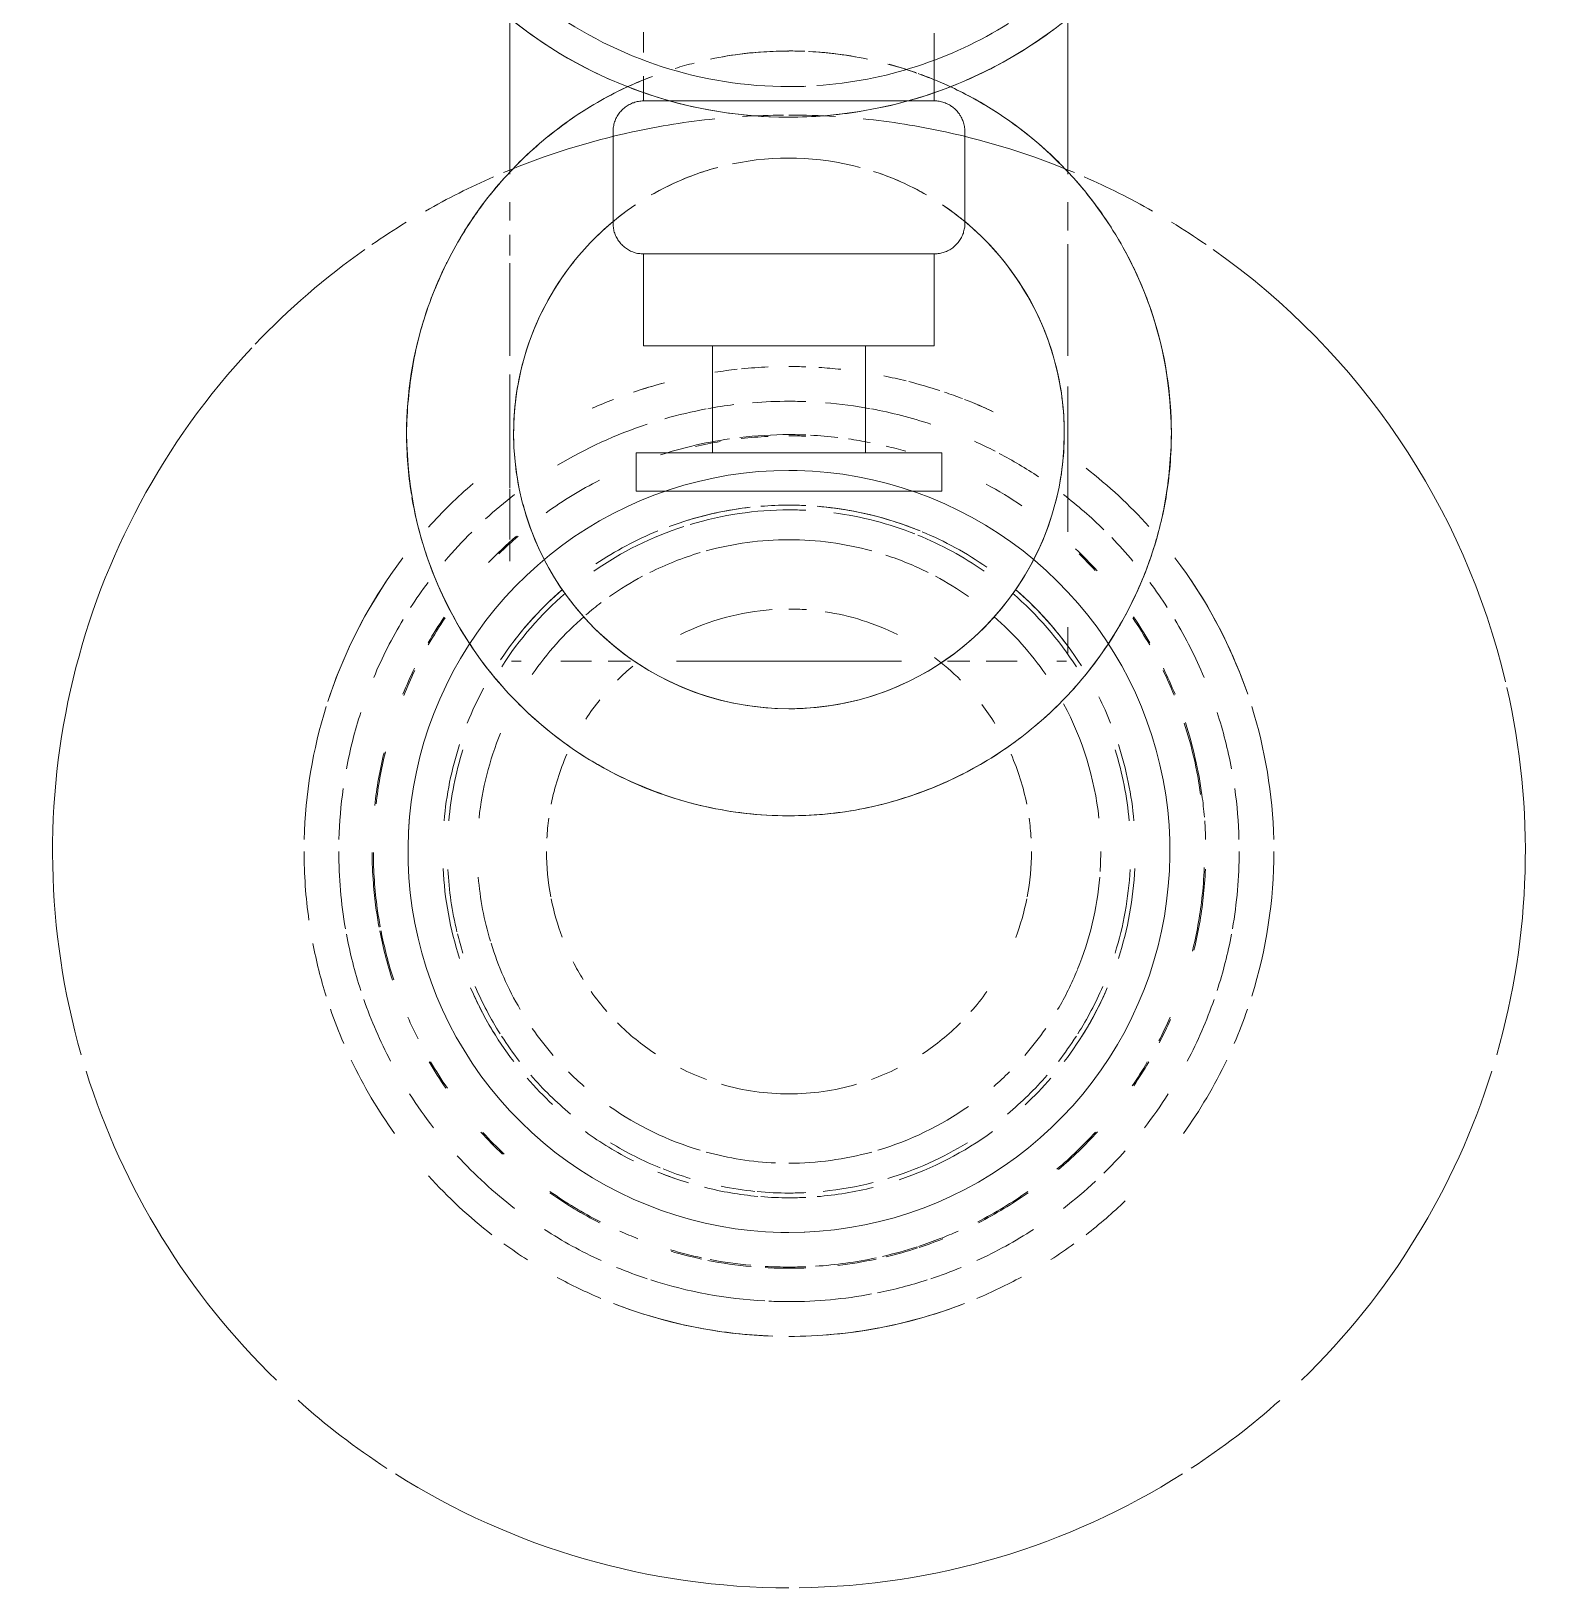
# Model space of a CAD drawing. Header units: millimetres. Extents: x -4000 to 187956, y -58990 to 162485.
# Drawn here: x 3304.5 to 3403.6, y 24500.6 to 24602.4 of the extents above; entities that cross this region are included whole.
import ezdxf

# ---------------------------------------------------------------- set-up
doc = ezdxf.new("R2010")
doc.units = ezdxf.units.MM
doc.layers.add('P-SANR-FIXT', color=6, linetype='Continuous', lineweight=9)

# ---------------------------------------------------------------- blocks, each defined once
blk = doc.blocks.new('C307 - C307-V891-FFS - TANG 1')
at = {"layer": 'P-SANR-FIXT', "color": 254}
for p, q in [((-5.92, 174.19), (-6.88, 173.94)), ((-3.97, 174.59), (-4.95, 174.41)), ((-2.98, 174.73), (-3.97, 174.59)), ((-1.99, 174.83), (-2.98, 174.73)), ((-1.03, 174.88), (-1.99, 174.83)), ((-1, 174.89), (-1.03, 174.88)), ((0, 174.91), (-1, 174.89)), ((0, 174.91), (-1, 174.89)), ((0.54, 174.9), (0, 174.91)), ((0.54, 174.9), (0, 174.91)), ((1.53, 174.86), (0.54, 174.9)), ((2.53, 174.78), (1.53, 174.86)), ((3.51, 174.66), (2.53, 174.78)), ((4.5, 174.5), (3.51, 174.66)), ((5.47, 174.3), (4.5, 174.5)), ((6.44, 174.06), (5.47, 174.3)), ((7.4, 173.78), (6.44, 174.06)), ((-8.77, 173.31), (-9.7, 172.94)), ((-7.83, 173.64), (-8.77, 173.31)), ((-6.88, 173.94), (-7.83, 173.64)), ((8.34, 173.47), (7.4, 173.78)), ((9.27, 173.11), (8.34, 173.47)), ((10.19, 172.72), (9.27, 173.11)), ((-11.5, 172.09), (-12.38, 171.61)), ((-10.61, 172.53), (-11.5, 172.09)), ((-9.7, 172.94), (-10.61, 172.53)), ((11.09, 172.3), (10.19, 172.72)), ((11.98, 171.84), (11.09, 172.3)), ((-13.23, 171.1), (-14.06, 170.56)), ((-13.23, 171.1), (-14.06, 170.56)), ((-12.38, 171.61), (-13.23, 171.1)), ((12.84, 171.34), (11.98, 171.84)), ((13.68, 170.81), (12.84, 171.34)), ((13.68, 170.81), (12.84, 171.34)), ((14.5, 170.25), (13.68, 170.81)), ((14.5, 170.25), (13.68, 170.81)), ((15.3, 169.65), (14.5, 170.25)), ((15.3, 169.65), (14.5, 170.25)), ((16.07, 169.02), (15.3, 169.65)), ((16.82, 168.37), (16.07, 169.02)), ((-16.42, 168.72), (-17.16, 168.05)), ((-17.87, 167.35), (-18.55, 166.62)), ((18.24, 166.96), (17.54, 167.68)), ((18.9, 166.22), (18.24, 166.96)), ((-18.55, 166.62), (-19.2, 165.87)), ((19.53, 165.45), (18.9, 166.22)), ((-19.2, 165.87), (-19.81, 165.09)), ((-20.96, 163.46), (-21.48, 162.61)), ((-21.48, 162.61), (-21.97, 161.74)), ((-21.97, 161.74), (-22.42, 160.85)), ((-22.83, 159.95), (-23.21, 159.02)), ((23.04, 159.45), (22.65, 160.36)), ((-23.21, 159.02), (-23.56, 158.09)), ((23.72, 157.58), (23.4, 158.52)), ((24.25, 155.66), (24.01, 156.62)), ((24.46, 154.68), (24.25, 155.66)), ((24.63, 153.7), (24.46, 154.68)), ((24.76, 152.71), (24.63, 153.7)), ((24.76, 152.71), (24.63, 153.7)), ((24.85, 151.72), (24.76, 152.71)), ((-24.8, 152.26), (-24.87, 151.26)), ((24.9, 150.73), (24.85, 151.72)), ((-24.87, 151.26), (-24.9, 150.27)), ((24.9, 149.73), (24.9, 150.73)), ((-24.9, 150.27), (-24.9, 149.27)), ((24.87, 148.74), (24.9, 149.73)), ((-24.9, 149.27), (-24.85, 148.28)), ((24.82, 148.03), (24.87, 148.74)), ((-24.85, 148.28), (-24.76, 147.29)), ((-24.76, 147.29), (-24.63, 146.3)), ((-24.63, 146.3), (-24.46, 145.32)), ((-24.46, 145.32), (-24.25, 144.34)), ((-24.25, 144.34), (-24.01, 143.38)), ((23.21, 140.98), (23.56, 141.91)), ((-23.04, 140.55), (-22.65, 139.64)), ((22.83, 140.05), (23.21, 140.98)), ((-22.65, 139.64), (-22.21, 138.74)), ((-22.21, 138.74), (-21.75, 137.86)), ((21.97, 138.26), (22.42, 139.15)), ((-14.91, 137.55), (-12.9, 137.55)), ((-11.82, 137.55), (-10.36, 137.55)), ((-7.35, 137.55), (0, 137.55)), ((0, 137.55), (7.35, 137.55)), ((10.36, 137.55), (11.82, 137.55)), ((12.9, 137.55), (14.91, 137.55)), ((20.96, 136.54), (21.48, 137.39)), ((21.48, 137.39), (21.97, 138.26)), ((20.4, 135.72), (20.96, 136.54)), ((20.4, 135.72), (20.96, 136.54)), ((-20.71, 136.16), (-20.14, 135.34)), ((-20.71, 136.16), (-20.14, 135.34)), ((19.81, 134.91), (20.4, 135.72)), ((-20.14, 135.34), (-19.53, 134.55)), ((-19.53, 134.55), (-18.9, 133.78)), ((19.2, 134.13), (19.81, 134.91)), ((-18.9, 133.78), (-18.24, 133.04)), ((17.87, 132.65), (18.55, 133.38)), ((18.55, 133.38), (19.2, 134.13)), ((-18.24, 133.04), (-17.54, 132.32)), ((17.16, 131.95), (17.87, 132.65)), ((-16.82, 131.63), (-16.07, 130.98)), ((16.42, 131.28), (17.16, 131.95)), ((-16.07, 130.98), (-15.3, 130.35)), ((-16.07, 130.98), (-15.3, 130.35)), ((14.87, 130.02), (15.66, 130.63)), ((14.87, 130.02), (15.66, 130.63)), ((15.66, 130.63), (16.42, 131.28)), ((18.24, 129.79), (18.24, 131.02)), ((14.06, 129.44), (14.87, 130.02)), ((14.06, 129.44), (14.87, 130.02)), ((18.24, 127.73), (18.24, 129.6)), ((-18.24, 129.1), (-18.24, 127.73)), ((-12.84, 128.66), (-11.98, 128.16)), ((-12.84, 128.66), (-11.98, 128.16)), ((11.5, 127.91), (12.38, 128.39)), ((12.38, 128.39), (13.23, 128.9)), ((12.38, 128.39), (13.23, 128.9)), ((-18.24, 127.73), (-18.24, 119.61)), ((-11.98, 128.16), (-11.09, 127.7)), ((-10.19, 127.28), (-9.27, 126.89)), ((10.61, 127.47), (11.5, 127.91)), ((18.24, 126.32), (18.24, 127.73)), ((-9.27, 126.89), (-8.34, 126.53)), ((7.83, 126.36), (8.77, 126.69)), ((8.77, 126.69), (9.7, 127.06)), ((18.24, 118.82), (18.24, 126.26)), ((-18.24, 117.61), (-18.24, 110.29)), ((18.24, 111.54), (18.24, 117.61)), ((18.24, 109.69), (18.24, 111.05)), ((-18.24, 109.41), (-18.24, 107.55)), ((18.24, 107.55), (18.24, 108.76)), ((4.81, 100.94), (4.48, 100.94)), ((5.13, 100.94), (4.81, 100.94)), ((5.45, 100.94), (5.13, 100.94)), ((5.76, 100.94), (5.45, 100.94)), ((5.67, 100.94), (5.97, 100.94)), ((5.97, 100.94), (6.26, 100.94))]:
    blk.add_line(p, q, dxfattribs=at)
at = {"layer": 'P-SANR-FIXT', "color": 90}
for p, q in [((-4.95, 174.41), (-5.92, 174.19)), ((-1, 174.89), (-1.03, 174.88)), ((11.09, 172.3), (10.19, 172.72)), ((-17.16, 168.05), (-17.87, 167.35)), ((17.54, 167.68), (16.82, 168.37)), ((-18.55, 166.62), (-19.2, 165.87)), ((-22.42, 160.85), (-22.83, 159.95)), ((-22.83, 159.95), (-23.21, 159.02)), ((-23.21, 159.02), (-23.56, 158.09)), ((23.4, 158.52), (23.04, 159.45)), ((23.4, 158.52), (23.04, 159.45)), ((24.9, 149.73), (24.9, 150.73)), ((-24.9, 150.27), (-24.9, 149.27)), ((-23.4, 141.48), (-23.04, 140.55)), ((-23.4, 141.48), (-23.04, 140.55)), ((23.21, 140.98), (23.56, 141.91)), ((22.83, 140.05), (23.21, 140.98)), ((22.42, 139.15), (22.83, 140.05)), ((-18.15, 137.55), (-17.5, 137.55)), ((-14.91, 137.55), (-12.9, 137.55)), ((-11.82, 137.55), (-10.36, 137.55)), ((-6.98, 137.55), (-3.9, 137.55)), ((-3.56, 137.55), (0, 137.55)), ((0, 137.55), (3.56, 137.55)), ((3.9, 137.55), (6.98, 137.55)), ((10.36, 137.55), (11.82, 137.55)), ((12.9, 137.55), (14.91, 137.55)), ((17.5, 137.55), (18.15, 137.55)), ((-18.24, 137.03), (-18.24, 135.34)), ((18.55, 133.38), (19.2, 134.13)), ((-17.54, 132.32), (-16.82, 131.63)), ((-15.3, 130.35), (-14.5, 129.75)), ((-15.3, 130.35), (-14.5, 129.75)), ((15.66, 130.63), (16.42, 131.28)), ((-14.5, 129.75), (-13.68, 129.19)), ((-14.5, 129.75), (-13.68, 129.19)), ((13.23, 128.9), (14.06, 129.44)), ((13.23, 128.9), (14.06, 129.44)), ((-13.68, 129.19), (-12.84, 128.66)), ((-13.68, 129.19), (-12.84, 128.66)), ((11.5, 127.91), (12.38, 128.39)), ((-11.98, 128.16), (-11.09, 127.7)), ((-11.09, 127.7), (-10.19, 127.28)), ((-11.09, 127.7), (-10.19, 127.28)), ((-10.19, 127.28), (-9.27, 126.89)), ((9.7, 127.06), (10.61, 127.47)), ((9.7, 127.06), (10.61, 127.47)), ((10.61, 127.47), (11.5, 127.91)), ((-9.27, 126.89), (-8.34, 126.53)), ((-8.34, 126.53), (-7.4, 126.22)), ((-8.34, 126.53), (-7.4, 126.22)), ((-7.4, 126.22), (-6.44, 125.94)), ((-7.4, 126.22), (-6.44, 125.94)), ((6.88, 126.06), (7.83, 126.36)), ((6.88, 126.06), (7.83, 126.36)), ((7.83, 126.36), (8.77, 126.69)), ((8.77, 126.69), (9.7, 127.06)), ((-6.44, 125.94), (-5.47, 125.7)), ((-6.44, 125.94), (-5.47, 125.7)), ((-5.47, 125.7), (-4.5, 125.5)), ((-5.47, 125.7), (-4.5, 125.5)), ((-4.5, 125.5), (-3.51, 125.34)), ((-4.5, 125.5), (-3.51, 125.34)), ((-3.51, 125.34), (-2.53, 125.22)), ((-3.51, 125.34), (-2.53, 125.22)), ((-2.53, 125.22), (-1.53, 125.14)), ((-2.53, 125.22), (-1.53, 125.14)), ((1, 125.11), (1.99, 125.17)), ((1, 125.11), (1.99, 125.17)), ((1.99, 125.17), (2.98, 125.27)), ((1.99, 125.17), (2.98, 125.27)), ((2.98, 125.27), (3.97, 125.41)), ((2.98, 125.27), (3.97, 125.41)), ((3.97, 125.41), (4.95, 125.59)), ((3.97, 125.41), (4.95, 125.59)), ((4.95, 125.59), (5.92, 125.81)), ((4.95, 125.59), (5.92, 125.81)), ((5.92, 125.81), (6.88, 126.06)), ((5.92, 125.81), (6.88, 126.06)), ((-1.53, 125.14), (-0.54, 125.1)), ((-1.53, 125.14), (-0.54, 125.1)), ((-0.54, 125.1), (0, 125.09)), ((-0.54, 125.1), (0, 125.09)), ((0, 125.09), (1, 125.11)), ((0, 125.09), (1, 125.11)), ((6.05, 100.94), (5.76, 100.94)), ((6.34, 100.94), (6.05, 100.94))]:
    blk.add_line(p, q, dxfattribs=at)
at = {"layer": 'P-SANR-FIXT', "color": 250}
for p, q in [((-10, 126.44), (-10, 123.94)), ((0, 126.44), (-10, 126.44)), ((10, 126.44), (0, 126.44)), ((10, 123.94), (10, 126.44)), ((-10, 123.94), (0, 123.94)), ((-5, 123.94), (-5, 116.94)), ((0, 123.94), (10, 123.94)), ((5, 116.94), (5, 123.94)), ((-9.5, 116.94), (-9.5, 110.94)), ((-9.5, 116.94), (0, 116.94)), ((0, 116.94), (9.5, 116.94)), ((9.5, 110.94), (9.5, 116.94)), ((-9.5, 110.94), (0, 110.94)), ((0, 110.94), (9.5, 110.94)), ((-11.5, 108.94), (-11.5, 102.94)), ((11.5, 102.94), (11.5, 108.94)), ((-9.5, 100.94), (-9.5, 99.1)), ((-9.5, 100.94), (-1.78, 100.94)), ((6.82, 100.94), (9.5, 100.94)), ((9.5, 99.31), (9.5, 100.94))]:
    blk.add_line(p, q, dxfattribs=at)
at = {"layer": 'P-SANR-FIXT', "color": 252}
for p, q in [((-1.25, 126.44), (-8.66, 126.44)), ((8.66, 126.44), (0, 126.44)), ((-8.66, 123.94), (-5.68, 123.94)), ((-5, 123.94), (0, 123.94)), ((0, 123.94), (5, 123.94)), ((5.68, 123.94), (8.66, 123.94)), ((-8.23, 116.94), (-5.65, 116.94)), ((-5, 116.94), (0, 116.94)), ((0, 116.94), (5, 116.94)), ((5.65, 116.94), (8.23, 116.94)), ((-8.23, 110.94), (0, 110.94)), ((0, 110.94), (8.23, 110.94)), ((1.14, 110.94), (1.51, 110.94)), ((1.51, 110.94), (1.89, 110.94)), ((1.89, 110.94), (2.26, 110.94)), ((-8.23, 100.94), (-1.78, 100.94)), ((-1.25, 100.94), (0, 100.94)), ((-0.1, 100.94), (0, 100.94)), ((0, 100.94), (6.82, 100.94)), ((6.82, 100.94), (8.23, 100.94)), ((-9.5, 99.1), (-9.5, 96.51)), ((9.5, 96.44), (9.5, 97.78))]:
    blk.add_line(p, q, dxfattribs=at)
at = {"layer": 'P-SANR-FIXT', "color": 253}
for p, q in [((0, 126.44), (-1.25, 126.44)), ((-5.68, 123.94), (0, 123.94)), ((-5, 123.94), (0, 123.94)), ((0, 123.94), (5, 123.94)), ((0, 123.94), (5.68, 123.94)), ((-5.65, 116.94), (0, 116.94)), ((-5, 116.94), (0, 116.94)), ((0, 116.94), (5.65, 116.94)), ((0, 116.94), (5, 116.94)), ((0, 110.94), (0.38, 110.94)), ((-18.24, 105.73), (-18.24, 95.07)), ((18.24, 94.25), (18.24, 105.73)), ((-1.25, 100.94), (0, 100.94)), ((0, 100.94), (6.82, 100.94))]:
    blk.add_line(p, q, dxfattribs=at)
at = {"layer": 'P-SANR-FIXT', "color": 254, "flags": 128}
for points in [[(-1.03, 174.88), (-1.99, 174.83), (-2.98, 174.73), (-3.97, 174.59), (-4.95, 174.41), (-5.92, 174.19), (-6.88, 173.94), (-7.83, 173.64), (-8.77, 173.31), (-9.7, 172.94), (-10.61, 172.53), (-11.5, 172.09), (-12.38, 171.61), (-13.23, 171.1)], [(10.19, 172.72), (9.27, 173.11), (8.34, 173.47), (7.4, 173.78), (6.44, 174.06), (5.47, 174.3), (4.5, 174.5), (3.51, 174.66), (2.53, 174.78), (1.53, 174.86), (0.54, 174.9)], [(12.84, 171.34), (11.98, 171.84), (11.09, 172.3)], [(-14.06, 170.56), (-14.87, 169.98), (-15.66, 169.37), (-16.42, 168.72), (-17.16, 168.05), (-17.87, 167.35), (-18.55, 166.62)], [(-14.06, 170.56), (-14.87, 169.98), (-15.66, 169.37), (-16.42, 168.72)], [(22.65, 160.36), (22.21, 161.26), (21.75, 162.14), (21.24, 163), (20.71, 163.84), (20.14, 164.66), (19.53, 165.45), (18.9, 166.22), (18.24, 166.96), (17.54, 167.68), (16.82, 168.37), (16.07, 169.02), (15.3, 169.65)], [(-19.2, 165.87), (-19.81, 165.09), (-20.4, 164.28), (-20.96, 163.46), (-21.48, 162.61), (-21.97, 161.74), (-22.42, 160.85), (-22.83, 159.95)], [(-19.81, 165.09), (-20.4, 164.28), (-20.96, 163.46)], [(23.04, 159.45), (22.65, 160.36), (22.21, 161.26), (21.75, 162.14), (21.24, 163), (20.71, 163.84), (20.14, 164.66), (19.53, 165.45)], [(-23.56, 158.09), (-23.86, 157.14), (-24.13, 156.18), (-24.35, 155.21), (-24.54, 154.23), (-24.69, 153.25), (-24.8, 152.26)], [(-23.56, 158.09), (-23.86, 157.14), (-24.13, 156.18), (-24.35, 155.21), (-24.54, 154.23)], [(24.01, 156.62), (23.72, 157.58), (23.4, 158.52)], [(24.25, 155.66), (24.01, 156.62), (23.72, 157.58)], [(24.63, 153.7), (24.46, 154.68), (24.25, 155.66)], [(-24.54, 154.23), (-24.69, 153.25), (-24.8, 152.26), (-24.87, 151.26), (-24.9, 150.27)], [(24.9, 150.73), (24.85, 151.72), (24.76, 152.71)], [(23.56, 141.91), (23.86, 142.86), (24.13, 143.82), (24.35, 144.79), (24.54, 145.77), (24.69, 146.75), (24.8, 147.74), (24.87, 148.74), (24.9, 149.73)], [(-24.9, 149.27), (-24.85, 148.28), (-24.76, 147.29), (-24.63, 146.3), (-24.46, 145.32)], [(23.56, 141.91), (23.86, 142.86), (24.13, 143.82), (24.35, 144.79), (24.54, 145.77), (24.69, 146.75), (24.8, 147.74), (24.82, 148.03)], [(-24.46, 145.32), (-24.25, 144.34), (-24.01, 143.38)], [(-24.01, 143.38), (-23.72, 142.42), (-23.4, 141.48)], [(-24.01, 143.38), (-23.72, 142.42), (-23.4, 141.48)], [(-23.04, 140.55), (-22.65, 139.64), (-22.21, 138.74), (-21.75, 137.86), (-21.24, 137), (-20.71, 136.16)], [(20.96, 136.54), (21.48, 137.39), (21.97, 138.26), (22.42, 139.15), (22.83, 140.05)], [(-21.75, 137.86), (-21.24, 137), (-20.71, 136.16)], [(19.2, 134.13), (19.81, 134.91), (20.4, 135.72)], [(-20.14, 135.34), (-19.53, 134.55), (-18.9, 133.78), (-18.24, 133.04), (-17.54, 132.32), (-16.82, 131.63), (-16.07, 130.98)], [(16.42, 131.28), (17.16, 131.95), (17.87, 132.65), (18.55, 133.38)], [(2.72, 100.94), (2.36, 100.94), (1.99, 100.94), (1.61, 100.94), (1.24, 100.94), (0.86, 100.94), (0.48, 100.94), (0.1, 100.94), (0, 100.94)], [(4.48, 100.94), (4.14, 100.94), (3.79, 100.94), (3.44, 100.94), (3.09, 100.94), (2.72, 100.94)], [(4.72, 100.94), (5.05, 100.94), (5.36, 100.94), (5.67, 100.94)]]:
    blk.add_lwpolyline(points, dxfattribs=at)
at = {"layer": 'P-SANR-FIXT', "color": 250, "flags": 128}
for points in [[(-11.5, 108.94), (-11.5, 109.02), (-11.49, 109.1), (-11.49, 109.18), (-11.47, 109.26), (-11.46, 109.33), (-11.44, 109.41), (-11.42, 109.49), (-11.4, 109.57), (-11.37, 109.64), (-11.34, 109.72), (-11.31, 109.79), (-11.27, 109.86), (-11.24, 109.93), (-11.19, 110), (-11.15, 110.07), (-11.1, 110.13), (-11.06, 110.19), (-11, 110.26), (-10.95, 110.31), (-10.89, 110.37), (-10.83, 110.43), (-10.77, 110.48), (-10.71, 110.53), (-10.65, 110.58), (-10.58, 110.62), (-10.51, 110.66), (-10.44, 110.7), (-10.37, 110.74), (-10.3, 110.77), (-10.22, 110.8), (-10.15, 110.83), (-10.07, 110.85), (-10, 110.87), (-9.92, 110.89), (-9.84, 110.91), (-9.76, 110.92), (-9.68, 110.93), (-9.6, 110.93), (-9.52, 110.94), (-9.5, 110.94)], [(-9.5, 110.94), (-9.49, 110.94), (-9.47, 110.94), (-9.43, 110.94), (-9.38, 110.94), (-9.31, 110.94), (-9.23, 110.94), (-9.13, 110.94), (-9.02, 110.94), (-8.89, 110.94), (-8.75, 110.94), (-8.6, 110.94), (-8.43, 110.94), (-8.24, 110.94), (-8.05, 110.94), (-7.84, 110.94), (-7.62, 110.94), (-7.39, 110.94)], [(0, 110.94), (-0.38, 110.94), (-0.76, 110.94), (-1.14, 110.94), (-1.51, 110.94), (-1.89, 110.94), (-2.26, 110.94), (-2.63, 110.94), (-2.99, 110.94), (-3.35, 110.94), (-3.7, 110.94), (-4.05, 110.94), (-4.39, 110.94), (-4.72, 110.94), (-5.05, 110.94), (-5.36, 110.94), (-5.67, 110.94), (-5.97, 110.94), (-6.26, 110.94), (-6.54, 110.94), (-6.81, 110.94), (-7.07, 110.94), (-7.32, 110.94), (-7.56, 110.94), (-7.78, 110.94), (-7.99, 110.94), (-8.19, 110.94), (-8.38, 110.94), (-8.55, 110.94), (-8.71, 110.94), (-8.85, 110.94), (-8.98, 110.94), (-9.1, 110.94), (-9.2, 110.94), (-9.29, 110.94), (-9.36, 110.94), (-9.42, 110.94), (-9.46, 110.94), (-9.49, 110.94), (-9.5, 110.94)], [(9.5, 110.94), (9.49, 110.94), (9.47, 110.94), (9.43, 110.94), (9.38, 110.94), (9.31, 110.94), (9.23, 110.94), (9.13, 110.94), (9.02, 110.94), (8.89, 110.94), (8.75, 110.94), (8.6, 110.94), (8.43, 110.94), (8.24, 110.94), (8.05, 110.94), (7.84, 110.94), (7.62, 110.94), (7.39, 110.94), (7.14, 110.94), (6.89, 110.94), (6.62, 110.94), (6.34, 110.94), (6.05, 110.94), (5.76, 110.94), (5.45, 110.94), (5.13, 110.94), (4.81, 110.94), (4.48, 110.94), (4.14, 110.94), (3.79, 110.94), (3.44, 110.94), (3.09, 110.94), (2.72, 110.94), (2.36, 110.94), (1.99, 110.94), (1.61, 110.94), (1.24, 110.94), (0.86, 110.94), (0.48, 110.94), (0.1, 110.94), (0, 110.94)], [(7.32, 110.94), (7.56, 110.94), (7.78, 110.94), (7.99, 110.94), (8.19, 110.94), (8.38, 110.94), (8.55, 110.94), (8.71, 110.94), (8.85, 110.94), (8.98, 110.94), (9.1, 110.94), (9.2, 110.94), (9.29, 110.94), (9.36, 110.94), (9.42, 110.94), (9.46, 110.94), (9.49, 110.94), (9.5, 110.94)], [(9.5, 110.94), (9.58, 110.94), (9.66, 110.93), (9.74, 110.92), (9.82, 110.91), (9.9, 110.9), (9.98, 110.88), (10.05, 110.86), (10.13, 110.84), (10.2, 110.81), (10.28, 110.78), (10.35, 110.75), (10.42, 110.71), (10.49, 110.67), (10.56, 110.63), (10.63, 110.59), (10.69, 110.54), (10.76, 110.49), (10.82, 110.44), (10.88, 110.39), (10.93, 110.33), (10.99, 110.27), (11.04, 110.21), (11.09, 110.15), (11.14, 110.08), (11.18, 110.02), (11.22, 109.95), (11.26, 109.88), (11.3, 109.81), (11.33, 109.74), (11.36, 109.66), (11.39, 109.59), (11.42, 109.51), (11.44, 109.43), (11.46, 109.36), (11.47, 109.28), (11.48, 109.2), (11.49, 109.12), (11.5, 109.04), (11.5, 108.96), (11.5, 108.94)], [(-9.5, 100.94), (-9.58, 100.94), (-9.66, 100.94), (-9.74, 100.95), (-9.82, 100.96), (-9.9, 100.98), (-9.98, 100.99), (-10.05, 101.02), (-10.13, 101.04), (-10.2, 101.07), (-10.28, 101.1), (-10.35, 101.13), (-10.42, 101.16), (-10.49, 101.2), (-10.56, 101.24), (-10.63, 101.29), (-10.69, 101.33), (-10.76, 101.38), (-10.82, 101.43), (-10.88, 101.49), (-10.93, 101.54), (-10.99, 101.6), (-11.04, 101.66), (-11.09, 101.73), (-11.14, 101.79), (-11.18, 101.86), (-11.22, 101.92), (-11.26, 101.99), (-11.3, 102.07), (-11.33, 102.14), (-11.36, 102.21), (-11.39, 102.29), (-11.42, 102.36), (-11.44, 102.44), (-11.46, 102.52), (-11.47, 102.6), (-11.48, 102.68), (-11.49, 102.76), (-11.5, 102.84), (-11.5, 102.92), (-11.5, 102.94)], [(11.5, 102.94), (11.5, 102.86), (11.49, 102.78), (11.49, 102.7), (11.47, 102.62), (11.46, 102.54), (11.44, 102.46), (11.42, 102.38), (11.4, 102.31), (11.37, 102.23), (11.34, 102.16), (11.31, 102.09), (11.27, 102.01), (11.24, 101.94), (11.19, 101.87), (11.15, 101.81), (11.1, 101.74), (11.06, 101.68), (11, 101.62), (10.95, 101.56), (10.89, 101.5), (10.83, 101.45), (10.77, 101.4), (10.71, 101.35), (10.65, 101.3), (10.58, 101.25), (10.51, 101.21), (10.44, 101.17), (10.37, 101.14), (10.3, 101.1), (10.22, 101.07), (10.15, 101.05), (10.07, 101.02), (10, 101), (9.92, 100.98), (9.84, 100.97), (9.76, 100.95), (9.68, 100.95), (9.6, 100.94), (9.52, 100.94), (9.5, 100.94)], [(0, 102), (-1.16, 101.98), (-2.32, 101.91), (-3.47, 101.79), (-4.62, 101.63), (-5.76, 101.42), (-6.89, 101.17), (-8.01, 100.87), (-9.12, 100.53), (-10.22, 100.14), (-11.29, 99.71), (-12.35, 99.24), (-13.39, 98.72), (-14.41, 98.17), (-15.4, 97.57), (-16.37, 96.93), (-17.32, 96.26)], [(17.82, 95.88), (16.89, 96.58), (15.93, 97.23), (14.95, 97.85), (13.94, 98.43), (12.92, 98.96), (11.87, 99.46), (10.8, 99.91), (9.71, 100.32), (8.61, 100.69), (7.5, 101.01), (6.37, 101.29), (5.24, 101.52), (4.09, 101.71), (2.94, 101.85), (1.79, 101.95), (0.63, 101.99), (0, 102)], [(-9.5, 100.94), (-9.49, 100.94), (-9.47, 100.94), (-9.43, 100.94), (-9.38, 100.94), (-9.31, 100.94), (-9.23, 100.94), (-9.13, 100.94), (-9.02, 100.94), (-8.89, 100.94), (-8.75, 100.94), (-8.6, 100.94), (-8.43, 100.94), (-8.24, 100.94), (-8.05, 100.94), (-7.84, 100.94), (-7.62, 100.94), (-7.39, 100.94), (-7.14, 100.94), (-6.89, 100.94), (-6.62, 100.94), (-6.34, 100.94), (-6.05, 100.94), (-5.76, 100.94), (-5.45, 100.94), (-5.13, 100.94), (-4.81, 100.94), (-4.48, 100.94), (-4.14, 100.94), (-3.79, 100.94), (-3.44, 100.94)], [(-7.32, 100.94), (-7.56, 100.94), (-7.78, 100.94), (-7.99, 100.94), (-8.19, 100.94), (-8.38, 100.94), (-8.55, 100.94), (-8.71, 100.94), (-8.85, 100.94), (-8.98, 100.94), (-9.1, 100.94), (-9.2, 100.94), (-9.29, 100.94), (-9.36, 100.94), (-9.42, 100.94), (-9.46, 100.94), (-9.49, 100.94), (-9.5, 100.94)], [(6.81, 100.94), (7.07, 100.94), (7.32, 100.94), (7.56, 100.94), (7.78, 100.94), (7.99, 100.94), (8.19, 100.94), (8.38, 100.94), (8.55, 100.94), (8.71, 100.94), (8.85, 100.94), (8.98, 100.94), (9.1, 100.94), (9.2, 100.94), (9.29, 100.94), (9.36, 100.94), (9.42, 100.94), (9.46, 100.94), (9.49, 100.94), (9.5, 100.94)], [(9.5, 100.94), (9.49, 100.94), (9.47, 100.94), (9.43, 100.94), (9.38, 100.94), (9.31, 100.94), (9.23, 100.94), (9.13, 100.94), (9.02, 100.94), (8.89, 100.94), (8.75, 100.94), (8.6, 100.94), (8.43, 100.94), (8.24, 100.94), (8.05, 100.94), (7.84, 100.94), (7.62, 100.94), (7.39, 100.94)]]:
    blk.add_lwpolyline(points, dxfattribs=at)
at = {"layer": 'P-SANR-FIXT', "color": 252, "flags": 128}
for points in [[(-7.39, 110.94), (-7.14, 110.94), (-6.89, 110.94), (-6.62, 110.94), (-6.34, 110.94), (-6.05, 110.94), (-5.76, 110.94), (-5.45, 110.94), (-5.13, 110.94), (-4.81, 110.94), (-4.48, 110.94), (-4.14, 110.94), (-3.79, 110.94), (-3.44, 110.94), (-3.09, 110.94), (-2.72, 110.94), (-2.36, 110.94), (-1.99, 110.94), (-1.61, 110.94), (-1.24, 110.94), (-0.86, 110.94), (-0.48, 110.94), (-0.1, 110.94), (0, 110.94)], [(0.38, 110.94), (0.76, 110.94), (1.14, 110.94)], [(2.26, 110.94), (2.63, 110.94), (2.99, 110.94), (3.35, 110.94), (3.7, 110.94), (4.05, 110.94), (4.39, 110.94), (4.72, 110.94), (5.05, 110.94), (5.36, 110.94), (5.67, 110.94), (5.97, 110.94), (6.26, 110.94), (6.54, 110.94), (6.81, 110.94), (7.07, 110.94), (7.32, 110.94)], [(-3.35, 100.94), (-3.7, 100.94), (-4.05, 100.94), (-4.39, 100.94), (-4.72, 100.94), (-5.05, 100.94), (-5.36, 100.94), (-5.67, 100.94), (-5.97, 100.94), (-6.26, 100.94), (-6.54, 100.94), (-6.81, 100.94), (-7.07, 100.94), (-7.32, 100.94)], [(-3.44, 100.94), (-3.09, 100.94), (-2.72, 100.94), (-2.36, 100.94), (-1.99, 100.94), (-1.61, 100.94), (-1.24, 100.94), (-0.86, 100.94), (-0.48, 100.94), (-0.1, 100.94)], [(6.26, 100.94), (6.54, 100.94), (6.81, 100.94)], [(7.39, 100.94), (7.14, 100.94), (6.89, 100.94)]]:
    blk.add_lwpolyline(points, dxfattribs=at)
at = {"layer": 'P-SANR-FIXT', "color": 253, "flags": 128}
for points in [[(0, 100.94), (-0.38, 100.94), (-0.76, 100.94), (-1.14, 100.94), (-1.51, 100.94), (-1.89, 100.94), (-2.26, 100.94), (-2.63, 100.94), (-2.99, 100.94), (-3.35, 100.94)], [(0, 100.94), (0.38, 100.94), (0.76, 100.94), (1.14, 100.94), (1.51, 100.94), (1.89, 100.94), (2.26, 100.94), (2.63, 100.94), (2.99, 100.94), (3.35, 100.94), (3.7, 100.94), (4.05, 100.94), (4.39, 100.94), (4.72, 100.94)], [(6.89, 100.94), (6.62, 100.94), (6.34, 100.94)]]:
    blk.add_lwpolyline(points, dxfattribs=at)
at = {"layer": 'P-SANR-FIXT', "color": 253}
for centre, radius, start, end in [((0, 150), 48.14, 90.7892, 122.2965), ((0, 150), 48.14, 57.698, 90), ((0, 150), 48.14, 123.1051, 131.8102), ((0, 150), 48.14, 48.1877, 56.8985), ((0, 150), 48.14, 134.1084, 162.6381), ((0, 150), 48.14, 17.3587, 45.89), ((0, 150), 48.14, 163.9778, 192.8571), ((0, 150), 48.14, 316.8516, 16.0236), ((0, 122.67), 18, 90, 93.3291), ((0, 150), 48.14, 193.3128, 234.8264), ((0, 122.67), 18, 165, 180), ((0, 122.67), 25, 170.3699, 180), ((0, 122.67), 18, 0, 11.6284), ((0, 122.67), 25, 0, 9.1411), ((0, 122.67), 25, 180, 198.0468), ((0, 122.67), 18, 180, 195), ((0, 122.67), 18, 345, 0), ((0, 122.67), 25, 341.9557, 360), ((0, 122.67), 18, 196.3883, 225), ((0, 122.67), 18, 321.4418, 343.6106), ((0, 150), 48.14, 305.1736, 316.4503), ((0, 122.67), 25, 203.344, 210), ((0, 122.67), 25, 333.4158, 336.6542), ((0, 150), 48.14, 235.4946, 238.6913), ((0, 122.67), 18, 303.8599, 315), ((0, 122.67), 25, 323.3239, 330), ((0, 150), 48.14, 301.3096, 304.5054), ((0, 122.67), 25, 212.5466, 216.7035), ((0, 122.67), 18, 226.3924, 236.1401), ((0, 150), 48.14, 240.4141, 246.3575), ((0, 150), 48.14, 293.6524, 299.5866), ((0, 150), 48.14, 247.1987, 257.7382), ((0, 122.67), 25, 225, 239.963), ((0, 122.67), 18, 255, 281.8578), ((0, 122.67), 18, 285, 289.4939), ((0, 150), 48.14, 282.2618, 292.8013), ((0, 122.67), 25, 300.0426, 315), ((0, 122.67), 25, 240, 249.7241), ((0, 122.67), 25, 291.2776, 300)]:
    blk.add_arc(centre, radius, start, end, dxfattribs=at)
at = {"layer": 'P-SANR-FIXT', "color": 254}
for centre, radius, start, end in [((0, 150), 31.7, 90, 111.223), ((0, 150), 31.7, 90, 100.6971), ((0, 150), 31.7, 68.777, 88.0765), ((0, 150), 31.7, 79.2801, 88.0765), ((0, 150), 31.7, 101.1682, 111.223), ((0, 150), 31.7, 68.777, 78.8318), ((0, 150), 31.7, 112.7983, 118.6438), ((0, 150), 31.7, 112.7983, 118.6438), ((0, 150), 29.43, 90, 100.5794), ((0, 150), 29.43, 87.4491, 90), ((0, 150), 29.43, 72.1341, 86.9143), ((0, 150), 31.7, 61.435, 67.185), ((0, 150), 31.7, 61.435, 67.185), ((0, 150), 29.43, 101.35, 107.8683), ((0, 150), 29.43, 108.3532, 112.5065), ((0, 150), 27.17, 93.648, 102.1118), ((0, 150), 27.25, 90, 92.3241), ((0, 150), 27.17, 90, 92.3308), ((0, 150), 27.25, 86.7445, 90), ((0, 150), 27.17, 86.7173, 90), ((0, 150), 27.25, 78.7895, 84.8076), ((0, 150), 29.43, 67.4935, 71.6468), ((0, 150), 31.7, 122.6817, 126), ((0, 150), 31.7, 122.6817, 126), ((0, 150), 29.43, 114.653, 122.9024), ((0, 150), 27.25, 103.4723, 107.9599), ((0, 150), 27.17, 103.0026, 107.9447), ((0, 150), 27.25, 96.7517, 102.0834), ((0, 150), 27.17, 79.0693, 84.7261), ((0, 150), 27.17, 73.4551, 77.8633), ((0, 150), 27.25, 73.5885, 77.8917), ((0, 150), 29.43, 57.0905, 65.3301), ((0, 150), 31.7, 54, 57.388), ((0, 150), 31.7, 54, 57.388), ((0, 150), 31.7, 127.7736, 133.8878), ((0, 150), 31.7, 127.7736, 133.8878), ((0, 150), 27.17, 111.3456, 114.0039), ((0, 150), 27.25, 108.1879, 111.6522), ((0, 150), 27.17, 108.1722, 111.3456), ((0, 150), 27.17, 65.9961, 68.692), ((0, 150), 31.7, 41.9798, 52.2264), ((0, 150), 31.7, 41.9798, 52.2264), ((0, 150), 27.25, 117.0501, 125.02), ((0, 150), 27.17, 117.0175, 125.102), ((0, 150), 27.17, 54.8906, 63.0145), ((0, 150), 27.25, 54.9725, 62.9828), ((0, 150), 29.43, 127.5574, 132.8896), ((0, 150), 29.43, 42.5146, 52.4426), ((0, 150), 22.64, 94.6539, 104.0924), ((0, 150), 22.64, 90, 92.797), ((0, 150), 22.64, 85.3461, 90), ((0, 150), 22.64, 75.8797, 84.8144), ((0, 150), 29.43, 134.3878, 138.2904), ((0, 150), 22.64, 108.5723, 126), ((0, 150), 22.64, 67.7625, 73.1173), ((0, 150), 27.25, 130.3077, 137.7518), ((0, 150), 27.17, 130.1499, 137.5208), ((0, 150), 20.38, 90, 105.3925), ((0, 150), 20.38, 74.6075, 87.5457), ((0, 150), 22.64, 54, 63.3328), ((0, 150), 20.38, 106.564, 125.1563), ((0, 150), 20.38, 54.8437, 73.436), ((0, 150), 27.17, 42.5496, 46.7541), ((0, 150), 27.25, 42.325, 46.5962), ((0, 150), 31.7, 144.4378, 154.5225), ((0, 150), 31.7, 144.4378, 154.5225), ((0, 150), 29.43, 142.1351, 147.4226), ((0, 150), 29.43, 32.5774, 37.8649), ((0, 150), 31.7, 25.479, 35.5547), ((0, 150), 31.7, 25.479, 35.5547), ((0, 150), 22.64, 133.0165, 139.1267), ((0, 150), 22.64, 40.8733, 46.9716), ((0, 150), 27.25, 145.8039, 149.6672), ((0, 150), 27.17, 145.6524, 149.5679), ((0, 150), 20.38, 131.1, 135), ((0, 150), 15.85, 109.871, 116.573), ((0, 150), 15.85, 109.871, 116.573), ((0, 150), 15.85, 90, 106.198), ((0, 150), 15.85, 90, 106.198), ((0, 150), 15.85, 73.802, 90), ((0, 150), 15.85, 73.802, 90), ((0, 150), 15.85, 63.427, 70.0926), ((0, 150), 15.85, 63.427, 70.0926), ((0, 150), 20.38, 45, 48.9), ((0, 150), 27.17, 30.4335, 34.7141), ((0, 150), 27.25, 30.3341, 34.5962), ((0, 150), 29.43, 152.2357, 160.8174), ((0, 150), 22.64, 142.6314, 156.7814), ((0, 150), 20.38, 139.1274, 145.4276), ((0, 150), 15.85, 123.4314, 135), ((0, 150), 15.85, 123.4314, 135), ((0, 150), 15.85, 45, 56.5686), ((0, 150), 15.85, 45, 56.5686), ((0, 150), 20.38, 34.5724, 40.8737), ((0, 150), 22.64, 23.1872, 37.3698), ((0, 150), 29.43, 19.1793, 27.7657), ((0, 150), 31.7, 156.6794, 161.0162), ((0, 150), 31.7, 156.6794, 161.0162), ((0, 150), 27.25, 152.6706, 156.2394), ((0, 150), 27.17, 152.8736, 156.481), ((0, 150), 27.17, 23.5116, 26.8034), ((0, 150), 31.7, 18.9819, 23.3206), ((0, 150), 31.7, 18.9819, 23.3206), ((0, 150), 20.38, 149.5246, 157.6752), ((0, 150), 15.85, 138.6474, 144.6719), ((0, 150), 15.85, 138.6474, 144.6719), ((0, 150), 15.85, 35.2791, 41.3526), ((0, 150), 15.85, 35.2791, 41.3526), ((0, 150), 20.38, 17.1357, 30.4754), ((0, 150), 31.7, 162.6206, 180), ((0, 150), 31.7, 162.6206, 180), ((0, 150), 29.43, 162, 169.409), ((0, 150), 29.43, 10.591, 18), ((0, 150), 31.7, 10.9545, 17.3794), ((0, 150), 31.7, 10.9545, 17.3794), ((0, 150), 15.85, 27.0436, 31.8522), ((0, 150), 15.85, 27.0436, 31.8522), ((0, 150), 27.17, 11.0101, 18), ((0, 150), 27.25, 10.9714, 18), ((0, 150), 22.64, 162, 177.2016), ((0, 150), 20.38, 157.8242, 175.2952), ((0, 150), 22.64, 2.7984, 18), ((0, 150), 27.25, 166.299, 173.6654), ((0, 150), 27.17, 166.1201, 173.4416), ((0, 150), 20.38, 4.7048, 16.7114), ((0, 150), 29.43, 170.123, 180), ((0, 150), 15.85, 159.2393, 168.7322), ((0, 150), 15.85, 159.2393, 168.7322), ((0, 150), 15.85, 11.2678, 20.7408), ((0, 150), 15.85, 11.2678, 20.7408), ((0, 150), 27.17, 7.8952, 10.4607), ((0, 150), 27.25, 7.7939, 10.4611), ((0, 150), 29.43, 0, 9.877), ((0, 150), 27.17, 4.0033, 7.8952), ((0, 150), 27.25, 4.3703, 7.7939), ((0, 150), 31.7, 0, 8.1286), ((0, 150), 31.7, 0, 8.1286), ((0, 150), 27.25, 173.6654, 177.5604), ((0, 150), 27.17, 173.4416, 177.7653), ((0, 150), 15.85, 169.2116, 180), ((0, 150), 15.85, 169.2116, 180), ((0, 150), 15.85, 0, 10.7884), ((0, 150), 15.85, 0, 10.7884), ((0, 150), 27.17, 0.1599, 4.0033), ((0, 150), 27.25, 0.1221, 4.3703), ((0, 150), 20.38, 176.342, 180), ((0, 150), 31.7, 181.4316, 197.3794), ((0, 150), 31.7, 181.4316, 197.3794), ((0, 150), 29.43, 181.5417, 188.0402), ((0, 150), 27.25, 181.6654, 184.2025), ((0, 150), 15.85, 183.1281, 187.8936), ((0, 150), 15.85, 183.1281, 187.8936), ((0, 150), 15.85, 352.1064, 356.8719), ((0, 150), 15.85, 352.1064, 356.8719), ((0, 150), 29.43, 351.9531, 358.4583), ((0, 150), 31.7, 342.6206, 358.5684), ((0, 150), 31.7, 342.6206, 358.5684), ((0, 150), 27.25, 184.7211, 187.7939), ((0, 150), 22.64, 185.0575, 198), ((0, 150), 20.38, 186.1395, 208.2528), ((0, 150), 20.38, 337.6752, 353.8605), ((0, 150), 22.64, 342, 354.9425), ((0, 150), 15.85, 191.2678, 203.6214), ((0, 150), 15.85, 191.2678, 203.6214), ((0, 150), 15.85, 336.3786, 348.7322), ((0, 150), 15.85, 336.3786, 348.7322), ((0, 150), 27.17, 346.1201, 353.4416), ((0, 150), 27.25, 346.299, 353.6654), ((0, 150), 27.25, 187.7939, 198), ((0, 150), 27.17, 187.8952, 198), ((0, 150), 29.43, 190.591, 198), ((0, 150), 29.43, 342, 349.409), ((0, 150), 22.64, 201.7578, 206.5231), ((0, 150), 15.85, 211.8522, 217.3132), ((0, 150), 15.85, 211.8522, 217.3132), ((0, 150), 22.64, 331.8621, 338.2422), ((0, 150), 15.85, 321.2465, 326.8889), ((0, 150), 15.85, 321.2465, 326.8889), ((0, 150), 31.7, 198.9124, 217.2497), ((0, 150), 31.7, 198.9124, 214.0453), ((0, 150), 27.25, 202.1485, 206.0651), ((0, 150), 27.17, 202.0835, 205.8037), ((0, 150), 27.17, 334.2, 337.9403), ((0, 150), 27.25, 333.9385, 337.8555), ((0, 150), 31.7, 322.7503, 342), ((0, 150), 31.7, 325.9532, 342), ((0, 150), 29.43, 202.7386, 211.0271), ((0, 150), 20.38, 214.5724, 228.9), ((0, 150), 15.85, 225, 233.1497), ((0, 150), 15.85, 225, 233.1497), ((0, 150), 15.85, 310.109, 315), ((0, 150), 15.85, 310.109, 315), ((0, 150), 20.38, 311.1, 325.4276), ((0, 150), 29.43, 328.9763, 337.2614), ((0, 150), 22.64, 212.3827, 229.1653), ((0, 150), 22.64, 310.8347, 326.4179), ((0, 150), 27.17, 209.7853, 214.1881), ((0, 150), 27.17, 325.8119, 330.211), ((0, 150), 27.25, 210.0406, 214.2403), ((0, 150), 15.85, 243.427, 261.4001), ((0, 150), 15.85, 243.427, 261.4001), ((0, 150), 15.85, 273.966, 296.573), ((0, 150), 15.85, 273.966, 296.573), ((0, 150), 27.25, 325.8039, 329.9553), ((0, 150), 20.38, 307.0308, 310.6669), ((0, 150), 29.43, 212.822, 216.6933), ((0, 150), 20.38, 234.8437, 241.9839), ((0, 150), 15.85, 265.8482, 270), ((0, 150), 15.85, 265.8482, 270), ((0, 150), 20.38, 298.0161, 305.1563), ((0, 150), 29.43, 323.3067, 327.1807), ((0, 150), 27.25, 222.325, 226.5583), ((0, 150), 27.17, 222.5496, 225.7215), ((0, 150), 22.64, 235.1644, 247.4024), ((0, 150), 20.38, 243.476, 251.8669), ((0, 150), 20.38, 286.564, 296.5224), ((0, 150), 29.43, 220.1727, 224.1947), ((0, 150), 20.38, 254.6075, 270), ((0, 150), 20.38, 270, 285.3925), ((0, 150), 22.64, 292.2375, 303.8889), ((0, 150), 27.17, 310.6903, 314.2785), ((0, 150), 27.25, 310.8438, 316.1401), ((0, 150), 29.43, 314.8102, 319.8273), ((0, 150), 31.7, 222.0904, 232.2264), ((0, 150), 31.7, 222.0904, 232.2264), ((0, 150), 29.43, 225.6122, 232.4426), ((0, 150), 22.64, 247.7625, 265.3461), ((0, 150), 22.64, 276.4389, 290.2356), ((0, 150), 29.43, 307.5574, 312.3882), ((0, 150), 31.7, 310.658, 318.0202), ((0, 150), 31.7, 310.658, 318.0202), ((0, 150), 27.25, 236.0199, 241.743), ((0, 150), 22.64, 267.203, 270), ((0, 150), 22.64, 270, 274.6539), ((0, 150), 27.25, 297.0501, 305.6458), ((0, 150), 29.43, 236.3322, 242.164), ((0, 150), 29.43, 288.3532, 300.9369), ((0, 150), 29.43, 242.7387, 245.6842), ((0, 150), 29.43, 251.6468, 259.4206), ((0, 150), 29.43, 280.5794, 286.0239), ((0, 122.67), 18, 240, 252.1244), ((0, 122.67), 18, 285, 300), ((0, 122.67), 18, 255, 281.8578), ((0, 150), 48.14, 257.7382, 264.2091), ((0, 150), 48.14, 275.7909, 282.2618), ((0, 150), 48.14, 266.3812, 270), ((0, 150), 48.14, 270.4214, 273.6188), ((0, 122.67), 25, 250.6296, 254.8314), ((0, 122.67), 25, 258.1747, 263.2521), ((0, 122.67), 25, 263.2928, 266.8867), ((0, 122.67), 25, 270.2284, 276.7203), ((0, 122.67), 25, 276.7479, 281.8253), ((0, 122.67), 25, 267.603, 270)]:
    blk.add_arc(centre, radius, start, end, dxfattribs=at)
at = {"layer": 'P-SANR-FIXT', "color": 90}
for radius, start, end in [(22.64, 94.6539, 104.0924), (22.64, 94.6539, 104.0924), (22.33, 95.7247, 104.257), (22.64, 90, 92.797), (22.64, 90, 92.797), (22.33, 90, 92.8357), (22.64, 85.3461, 90), (22.64, 85.3461, 90), (22.33, 84.6562, 90), (22.64, 75.8797, 84.8144), (22.64, 75.8797, 84.8144), (22.33, 78.5639, 84.2753), (22.64, 108.5723, 126), (22.64, 108.5723, 126), (22.33, 106.7944, 121.513), (22.33, 68.3582, 73.2056), (22.64, 67.7625, 72), (22.64, 67.7625, 72), (22.33, 58.487, 67.8685), (22.64, 54, 63.3328), (22.64, 54, 63.3328), (22.33, 129.7614, 139.0847), (22.33, 40.9153, 50.2386), (22.64, 133.0165, 139.1267), (22.64, 133.0165, 139.1267), (22.64, 40.8733, 46.9716), (22.64, 40.8733, 46.9716), (22.33, 142.055, 147.2978), (22.33, 32.7022, 37.9462), (22.64, 147.6173, 156.7814), (22.64, 147.6173, 156.7814), (22.33, 147.7517, 156.6956), (22.33, 23.3044, 32.2483), (22.64, 23.1872, 32.3827), (22.64, 23.1872, 32.3827), (22.64, 162, 177.2016), (22.64, 162, 177.2016), (22.64, 2.7984, 18), (22.64, 2.7984, 18), (22.33, 162.695, 176.9824), (22.33, 13.94, 17.305), (22.33, 3.0176, 13.6059), (22.64, 185.0575, 198), (22.64, 185.0575, 198), (22.33, 185.1276, 197.305), (22.33, 342.695, 354.8724), (22.64, 342, 354.9425), (22.64, 342, 354.9425), (22.64, 201.7578, 206.5231), (22.64, 201.7578, 206.5231), (22.64, 331.8621, 338.2422), (22.64, 331.8621, 338.2422), (22.33, 212.7022, 229.1204), (22.33, 310.8796, 327.2598), (22.64, 216, 229.1653), (22.64, 216, 229.1653), (22.64, 310.8347, 324), (22.64, 310.8347, 324), (22.64, 235.1644, 247.4024), (22.64, 235.1644, 247.4024), (22.33, 235.1633, 247.866), (22.33, 287.9054, 304.8367), (22.64, 292.2375, 303.8889), (22.64, 292.2375, 303.8889), (22.64, 247.7625, 252), (22.64, 247.7625, 252), (22.33, 248.3582, 262.4779), (22.64, 253.1173, 265.3461), (22.64, 253.1173, 265.3461), (22.33, 270, 286.7944), (22.64, 276.4389, 286.8827), (22.64, 276.4389, 286.8827), (22.33, 267.1643, 270), (22.64, 267.203, 270), (22.64, 267.203, 270), (22.64, 270, 274.6539), (22.64, 270, 274.6539), (27.25, 253.74, 256.5008), (27.25, 258.7895, 261.8022), (27.25, 278.1978, 283.4723), (27.17, 279.5095, 283.0026), (27.25, 283.4723, 287.9599), (27.25, 263.2483, 267.043), (27.17, 267.6692, 270), (27.25, 267.6759, 270), (27.25, 270, 276.7517), (27.17, 272.8921, 276.6036), (31.7, 245.0797, 248.777), (31.7, 245.0797, 247.6635), (31.7, 249.0471, 251.2967), (31.7, 249.0471, 251.2967), (29.43, 259.5959, 265.3667), (29.43, 267.8485, 270), (29.43, 270, 274.6333), (29.43, 277.0238, 280.4041), (31.7, 291.223, 293.9243), (31.7, 291.223, 293.9243), (31.7, 251.8571, 255.6857), (31.7, 251.8571, 255.6857), (31.7, 256.0128, 258.7124), (31.7, 256.0128, 258.7124), (31.7, 284.87, 288.6902), (31.7, 284.87, 288), (31.7, 263.8742, 266.4537), (31.7, 263.8742, 266.4537), (31.7, 268.0022, 270), (31.7, 268.0022, 270), (31.7, 272.4528, 275.6116), (31.7, 272.4528, 275.6116), (31.7, 276.1258, 278.787), (31.7, 276.1258, 278.787)]:
    blk.add_arc((0, 150), radius, start, end, dxfattribs=at)
at = {"layer": 'P-SANR-FIXT', "color": 252}
for centre, radius, start, end in [((0, 122.67), 25, 83.2797, 96.7072), ((0, 122.67), 25, 101.983, 120), ((0, 122.67), 25, 60, 78.0068), ((0, 122.67), 25, 120.037, 135), ((0, 122.67), 25, 45, 59.9574), ((0, 122.67), 18, 93.3291, 165), ((0, 122.67), 18, 15, 90), ((0, 122.67), 25, 143.2965, 156.656), ((0, 122.67), 25, 23.3458, 36.6761), ((0, 122.67), 25, 161.9532, 170.3699), ((0, 122.67), 25, 9.6301, 16.6111), ((0, 122.67), 25, 198.0468, 203.344), ((0, 122.67), 25, 336.6542, 341.9557), ((0, 122.67), 25, 216.7035, 221.9947), ((0, 122.67), 18, 240, 250.5062), ((0, 122.67), 18, 289.4939, 300), ((0, 122.67), 25, 318.0232, 323.3239), ((0, 73), 29, 69.0995, 90), ((0, 73), 29, 101.9666, 112.4496), ((0, 73), 27, 93.8774, 122.1047), ((0, 73), 27, 90, 92.3455), ((0, 73), 27, 54.2675, 90), ((0, 73), 29, 113.4386, 123.073)]:
    blk.add_arc(centre, radius, start, end, dxfattribs=at)
at = {"layer": 'P-SANR-FIXT', "color": 250}
for centre, radius, start, end in [((0, 122.67), 25, 96.7072, 101.983), ((0, 122.67), 25, 78.0068, 83.2797), ((0, 122.67), 18, 0, 180), ((0, 122.67), 25, 138.0053, 143.2965), ((0, 122.67), 25, 36.6761, 41.9768), ((0, 122.67), 25, 156.656, 161.9532), ((0, 122.67), 25, 18.0443, 23.3458), ((0, 122.67), 18, 180, 236.1401), ((0, 122.67), 18, 303.8599, 360), ((0, 73), 29, 90, 99.2562), ((0, 73), 29, 46.1032, 66.4109), ((0, 73), 29, 123.073, 132.2117)]:
    blk.add_arc(centre, radius, start, end, dxfattribs=at)
for points, knots in [([(-119.28, 157.53), (-115.97, 146.85), (-106.16, 127.44), (-84.84, 108.52), (-62.35, 96.73), (-49.43, 91.87), (-42.56, 89.71)], [0, 0, 0, 0, 0.333333, 0.666667, 0.833333, 1, 1, 1, 1]), ([(42.56, 89.71), (49.43, 91.87), (62.35, 96.73), (84.84, 108.52), (106.16, 127.44), (115.97, 146.84), (119.28, 157.53)], [0, 0, 0, 0, 0.166667, 0.333333, 0.666667, 1, 1, 1, 1]), ([(-25, 122.67), (-24.98, 124.19), (-24.71, 127.13), (-23.62, 131.26), (-21.74, 135.25), (-19.25, 138.83), (-16.15, 141.91), (-12.58, 144.43), (-8.61, 146.26), (-4.89, 147.28), (-1.67, 147.66), (2.05, 147.7), (6.48, 147.02), (10.84, 145.32), (13.9, 143.51), (16.11, 141.85), (18.12, 139.96), (20.43, 137.27), (23.82, 131.68), (24.95, 126.46), (25, 122.67)], [0, 0, 0, 0, 0.055556, 0.111111, 0.166667, 0.222222, 0.277778, 0.333333, 0.388889, 0.444444, 0.479167, 0.513889, 0.583333, 0.652778, 0.6875, 0.722222, 0.756944, 0.791667, 0.861111, 1, 1, 1, 1]), ([(-19.14, 106.59), (-19.37, 106.87), (-20.72, 108.55), (-23.82, 113.66), (-24.96, 118.88), (-25, 122.67)], [0.7777778, 0.7777778, 0.7777778, 0.7777778, 0.7916667, 0.8611111, 1, 1, 1, 1])]:
    blk.add_open_spline(points, degree=3, knots=knots, dxfattribs=at)
blk.add_open_spline([(25, 122.67), (24.98, 121.16), (24.71, 118.21), (23.62, 114.09), (21.74, 110.1), (20.08, 107.71), (19.15, 106.6)], degree=3, dxfattribs=at)
at = {"layer": 'P-SANR-FIXT', "color": 252}
for points, knots in [([(-8.44, 99.15), (-9.52, 99.53), (-11.42, 100.36), (-13.9, 101.83), (-16.1, 103.49), (-17.84, 105.12), (-18.8, 106.18), (-19.14, 106.59)], [0.6094781, 0.6094781, 0.6094781, 0.6094781, 0.6527778, 0.6875, 0.7222222, 0.7569444, 0.7777778, 0.7777778, 0.7777778, 0.7777778]), ([(19.15, 106.6), (18.22, 105.49), (16.15, 103.44), (12.69, 100.99), (10.16, 99.8), (8.92, 99.33)], [0.2222222, 0.2222222, 0.2222222, 0.2222222, 0.2777778, 0.3333333, 0.3840382, 0.3840382, 0.3840382, 0.3840382])]:
    blk.add_open_spline(points, degree=3, knots=knots, dxfattribs=at)
at = {"layer": 'P-SANR-FIXT', "color": 254}
for points in [[(-6.46, 98.53), (-7.1, 98.7), (-7.73, 98.89), (-8.35, 99.12)], [(7.45, 98.81), (7.03, 98.68), (6.62, 98.57), (6.2, 98.46)], [(-1.27, 97.71), (-2.31, 97.76), (-3.33, 97.87), (-4.34, 98.05)]]:
    blk.add_open_spline(points, degree=3, dxfattribs=at)
blk.add_open_spline([(4.35, 98.05), (3.46, 97.9), (2.03, 97.73), (0.55, 97.68), (0, 97.68)], degree=3, knots=[0.44444444, 0.44444444, 0.44444444, 0.44444444, 0.47916667, 0.50004039, 0.50004039, 0.50004039, 0.50004039], dxfattribs=at)
blk = doc.blocks.new('CMF2_NHAXUONG_A_rvt-1-FFS - TANG 1')
at = {"layer": 'P-SANR-FIXT', "color": 250, "lineweight": 9, "rotation": 180}
blk.add_blockref('C307 - C307-V891-FFS - TANG 1', (3354.04, 24698.75), dxfattribs=at)

msp = doc.modelspace()

# ---------------------------------------------------------------- block references
at = {"lineweight": 5}
msp.add_blockref('CMF2_NHAXUONG_A_rvt-1-FFS - TANG 1', (0, 0), dxfattribs=at)

doc.saveas('drawing.dxf')
